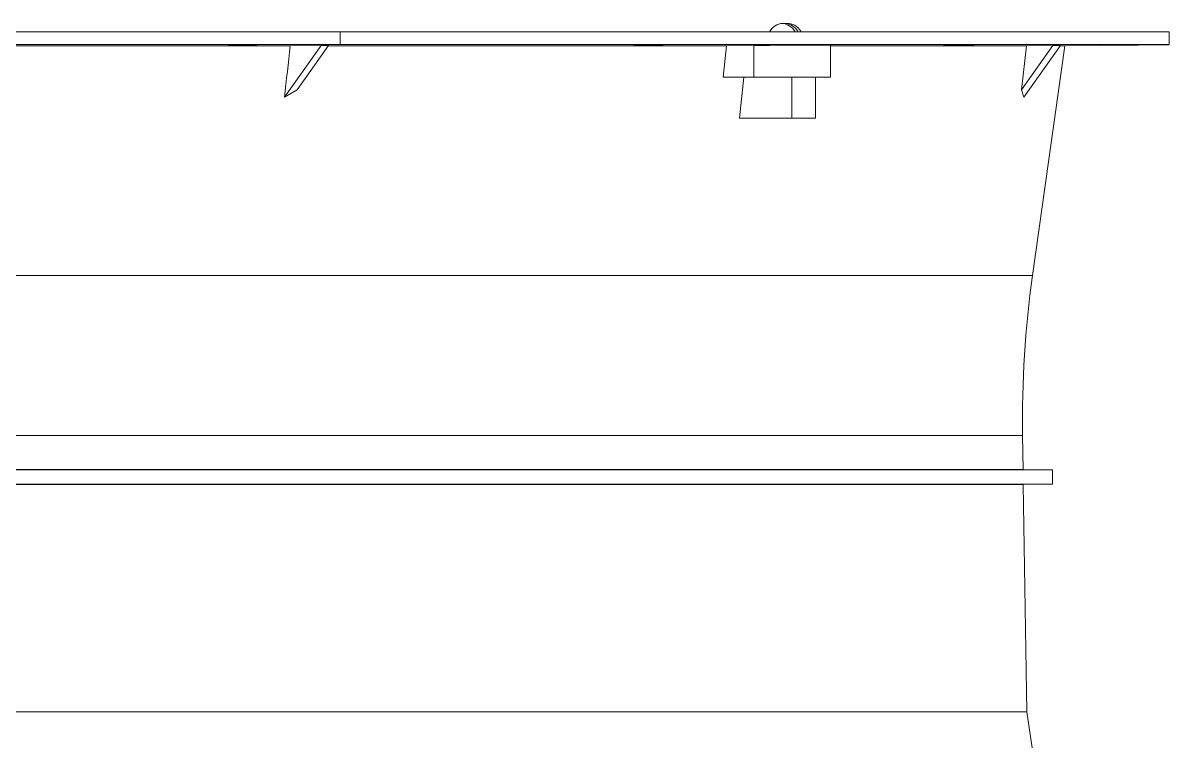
# Model space of a CAD drawing. Header units: millimetres. Extents: x 113490 to 142599, y -20467 to 115.
# Drawn here: x 124151 to 124683, y -6099 to -5766 of the extents above; entities that cross this region are included whole.
import ezdxf

# ---------------------------------------------------------------- set-up
doc = ezdxf.new("R2010")
doc.units = ezdxf.units.MM
doc.layers.add('DV1_0', color=7, linetype='Continuous')

msp = doc.modelspace()

# ---------------------------------------------------------------- linework, layer by layer
at = {"layer": 'DV1_0', "color": 7, "linetype": 'Continuous', "lineweight": 15}
for p, q in [((124504.81, -5766.33), (124503.4, -5766.33)), ((124506.23, -5766.33), (124504.81, -5766.33)), ((124298.43, -5770.18), (124004.09, -5770.18)), ((124298.43, -5770.18), (124682.76, -5770.18)), ((124298.43, -5770.18), (124298.43, -5776.08)), ((124682.76, -5770.18), (124682.76, -5776.08)), ((124298.43, -5776.08), (124004.09, -5776.08)), ((124027.24, -5776.68), (124275.28, -5776.68)), ((124246.99, -5776.33), (124246.65, -5776.35)), ((124259.21, -5776.35), (124259.54, -5776.33)), ((124272.53, -5800.53), (124289.51, -5776.53)), ((124289.51, -5776.53), (124275.28, -5776.68)), ((124278.5, -5797.09), (124293.03, -5776.55)), ((124293.03, -5776.55), (124289.51, -5776.53)), ((124292.93, -5776.68), (124477.5, -5776.68)), ((124298.43, -5776.08), (124682.76, -5776.08)), ((124436.42, -5776.33), (124435.47, -5776.35)), ((124446.12, -5776.35), (124447.06, -5776.33)), ((124476.03, -5791.18), (124477.5, -5776.68)), ((124490.23, -5776.53), (124477.5, -5776.68)), ((124525.81, -5791.18), (124525.81, -5776.35)), ((124525.81, -5776.68), (124616.71, -5776.68)), ((124582.44, -5776.33), (124581.03, -5776.35)), ((124588.14, -5776.35), (124589.55, -5776.33)), ((124628.9, -5776.55), (124614.38, -5797.09)), ((124616.71, -5776.68), (124614.38, -5797.09)), ((124632.45, -5776.53), (124615.48, -5800.53)), ((124616.71, -5776.68), (124628.9, -5776.55)), ((124619.45, -5883.15), (124634.41, -5776.68)), ((124632.45, -5776.53), (124628.9, -5776.55)), ((124632.35, -5776.68), (124634.41, -5776.68)), ((124634.41, -5776.68), (124682.76, -5776.26)), ((124662.82, -5776.33), (124661.15, -5776.35)), ((124663.65, -5776.35), (124665.31, -5776.33)), ((124476.03, -5791.18), (124490.23, -5791.18)), ((124483.59, -5810.18), (124485.52, -5791.18)), ((124490.23, -5791.18), (124525.81, -5791.18)), ((124507.79, -5810.18), (124507.79, -5791.18)), ((124518.81, -5810.18), (124518.81, -5791.18)), ((124272.53, -5800.53), (124278.5, -5797.09)), ((124614.38, -5797.09), (124615.48, -5800.53)), ((124483.59, -5810.18), (124507.79, -5810.18)), ((124507.79, -5810.18), (124518.81, -5810.18)), ((124615.05, -5973.22), (124614.82, -5957.48)), ((124628.76, -5973.34), (123673.76, -5973.34)), ((124615.05, -5973.22), (123687.47, -5973.22)), ((124628.76, -5973.34), (124615.05, -5973.22)), ((124628.76, -5980.02), (124628.76, -5973.34)), ((124628.76, -5980.02), (123673.76, -5980.02)), ((124615.16, -5980.14), (123687.36, -5980.14)), ((124615.16, -5980.14), (124628.76, -5980.02)), ((124616.76, -6085.69), (124615.16, -5980.14)), ((124616.76, -6085.69), (123685.76, -6085.69)), ((124620.57, -6110.72), (124616.76, -6085.69))]:
    msp.add_line(p, q, dxfattribs=at)
at = {"layer": 'DV1_0', "color": 7, "linetype": 'Continuous', "lineweight": 20}
for p, q in [((124490.23, -5791.18), (124490.23, -5776.53)), ((123820.03, -5883.15), (124619.45, -5883.15)), ((124614.82, -5957.48), (123687.7, -5957.48))]:
    msp.add_line(p, q, dxfattribs=at)
at = {"layer": 'DV1_0', "color": 7, "linetype": 'Continuous', "lineweight": 15}
for centre, radius, start, end in [((124252.59, -5450.28), 326.14, 268.9356, 271.1628), ((124253.61, -6106.19), 329.92, 88.9481, 91.1498), ((124439.9, -5641.34), 135.15, 267.6667, 272.6373), ((124442.64, -5913.08), 136.89, 87.6973, 92.6047), ((124583.79, -5911.43), 135.15, 88.1579, 92.3795), ((124586.78, -5639.93), 136.48, 268.1755, 272.3561), ((124662.17, -6102.48), 326.14, 89.741, 91.0847), ((124662.17, -6102.48), 326.14, 90.0017, 91.0847), ((125096.41, -5950.18), 481.65, 172, 180.8687)]:
    msp.add_arc(centre, radius, start, end, dxfattribs=at)
for centre, major_axis, ratio, start_param, end_param in [((124503.4, -5777.33), (0, -11), 0.707107, 2.278381, 4.004805), ((124504.81, -5777.33), (0, -11), 0.707107, 2.278381, 3.141593), ((124506.23, -5777.33), (0, -11), 0.707107, 2.278381, 3.232595), ((96938.54, 500.62), (-3207.26, -49935.01), 0.555501, 1.480017, 1.480498)]:
    msp.add_ellipse(centre, major_axis=major_axis, ratio=ratio, start_param=start_param, end_param=end_param, dxfattribs=at)
for points, knots in [([(124490.23, -5776.53), (124490.32, -5776.52), (124490.51, -5776.52), (124490.81, -5776.52), (124491.11, -5776.52), (124491.42, -5776.51), (124491.89, -5776.51), (124492.53, -5776.5), (124493.37, -5776.49), (124494.23, -5776.48), (124495.42, -5776.47), (124496.97, -5776.46), (124498.9, -5776.44), (124500.89, -5776.43), (124502.92, -5776.41), (124504.96, -5776.4), (124507, -5776.39), (124509.03, -5776.38), (124511.01, -5776.37), (124512.93, -5776.36), (124514.78, -5776.36), (124516.53, -5776.35), (124518.17, -5776.35), (124519.69, -5776.35), (124521.06, -5776.35), (124522.28, -5776.35), (124523.34, -5776.36), (124524.22, -5776.36), (124524.91, -5776.37), (124525.42, -5776.38), (124525.73, -5776.39), (124525.81, -5776.4), (124525.81, -5776.4), (124525.81, -5776.4)], [0, 0, 0, 0, 0.0061237, 0.0122514, 0.0183854, 0.0245277, 0.0306808, 0.046145, 0.0616646, 0.0772655, 0.0929081, 0.1242232, 0.1555386, 0.1868542, 0.2181698, 0.2494857, 0.2808011, 0.3121159, 0.3434302, 0.3747442, 0.406058, 0.4373719, 0.468686, 0.5000004, 0.5313148, 0.5626289, 0.5939428, 0.6252566, 0.6565706, 0.6878849, 0.7191997, 0.7505151, 0.7527107, 0.7527107, 0.7527107, 0.7527107]), ([(124662.82, -5776.33), (124662.87, -5776.33), (124662.97, -5776.33), (124663.17, -5776.33), (124663.54, -5776.33), (124664.27, -5776.32), (124665.31, -5776.31), (124666.52, -5776.3), (124667.64, -5776.29), (124668.62, -5776.29), (124669.42, -5776.28), (124670.01, -5776.28), (124670.38, -5776.28), (124670.46, -5776.28), (124670.46, -5776.28)], [0, 0, 0, 0, 0.0077647, 0.0155349, 0.0310907, 0.0622597, 0.1247462, 0.1872904, 0.2498332, 0.3123764, 0.37492, 0.4374608, 0.5, 0.5625393, 0.5625393, 0.5625393, 0.5625393]), ([(124670.34, -5776.28), (124670.26, -5776.28), (124670.01, -5776.29), (124669.42, -5776.29), (124668.61, -5776.3), (124667.64, -5776.31), (124666.71, -5776.32), (124666.02, -5776.33), (124665.68, -5776.33), (124665.48, -5776.33), (124665.37, -5776.33), (124665.31, -5776.33)], [0.6250801, 0.6250801, 0.6250801, 0.6250801, 0.6876236, 0.7501669, 0.8127097, 0.8752538, 0.9377403, 0.9689094, 0.9844651, 0.9906818, 1, 1, 1, 1]), ([(124665.31, -5776.33), (124665.36, -5776.33), (124665.47, -5776.33), (124665.67, -5776.33), (124666.02, -5776.33), (124666.71, -5776.32), (124667.64, -5776.31), (124668.61, -5776.3), (124669.42, -5776.29), (124670.01, -5776.29), (124670.38, -5776.28), (124670.46, -5776.28), (124670.46, -5776.28)], [0, 0, 0, 0, 0.0077647, 0.0155349, 0.0310907, 0.0622597, 0.1247462, 0.1872904, 0.2498332, 0.3123764, 0.37492, 0.4374608, 0.4374608, 0.4374608, 0.4374608])]:
    msp.add_open_spline(points, degree=3, knots=knots, dxfattribs=at)

doc.saveas('drawing.dxf')
